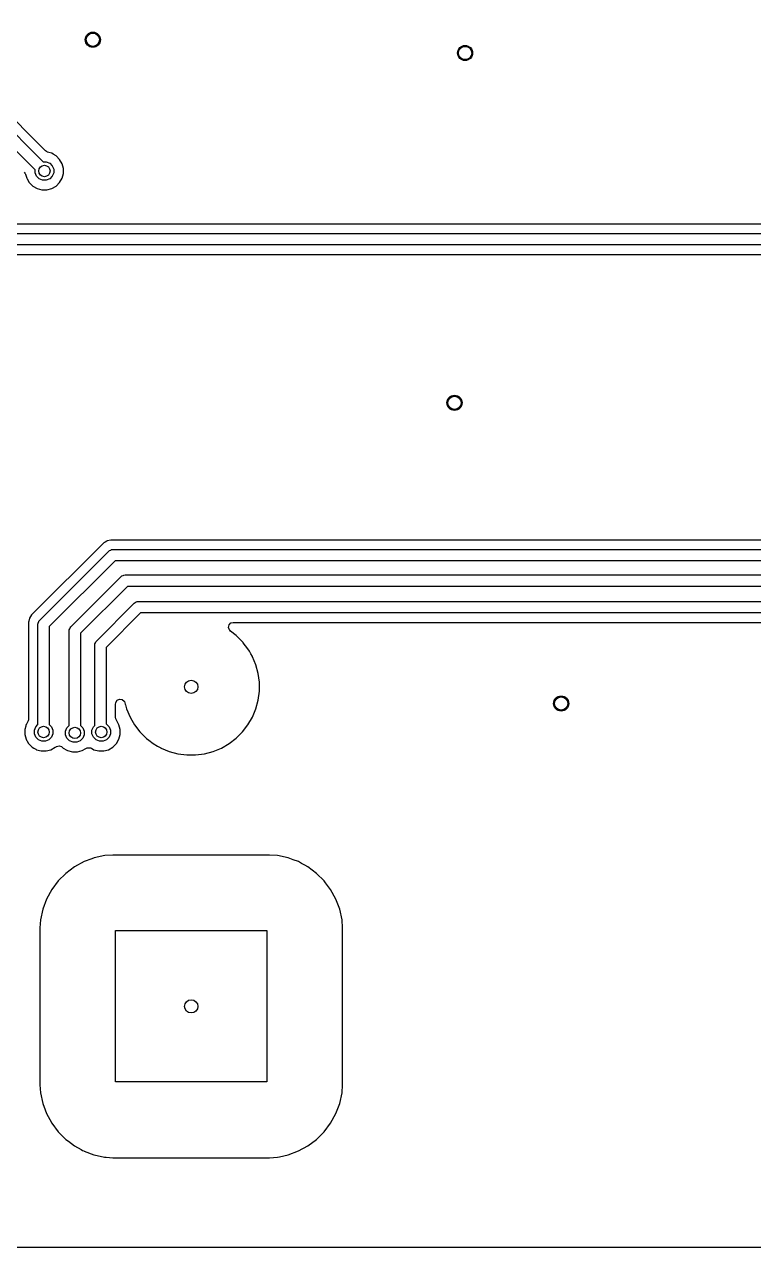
# Model space of a CAD drawing. Header units: inches. Extents: x 0.01 to 5.35, y 0.01 to 3.37.
# Drawn here: x 3.637 to 4.396, y 0.012 to 1.285 of the extents above; entities that cross this region are included whole.
import ezdxf

# ---------------------------------------------------------------- set-up
doc = ezdxf.new("R2010")
doc.units = ezdxf.units.IN
doc.header["$MEASUREMENT"] = 0
doc.layers.add('BLACK', color=250, linetype='CONTINUOUS')

msp = doc.modelspace()

# ---------------------------------------------------------------- linework, layer by layer
at = {"layer": 'BLACK', "linetype": 'CONTINUOUS'}
for p, q in [((3.4109, 1.3873), (3.6564, 1.1418)), ((3.6589, 1.1532), (3.4227, 1.3895)), ((3.6481, 1.1334), (3.4008, 1.3807)), ((3.6599, 1.1524), (3.6589, 1.1532)), ((3.6602, 1.1523), (3.6599, 1.1524)), ((3.661, 1.1518), (3.6602, 1.1523)), ((3.6622, 1.1513), (3.661, 1.1518)), ((3.6653, 1.1505), (3.6622, 1.1513)), ((3.6668, 1.1496), (3.6653, 1.1505)), ((3.6698, 1.1479), (3.6668, 1.1496)), ((3.6735, 1.1442), (3.6698, 1.1479)), ((3.6481, 1.1302), (3.6481, 1.1334)), ((3.6564, 1.1418), (3.6596, 1.1418)), ((3.6596, 1.1418), (3.6632, 1.1403)), ((3.6632, 1.1403), (3.6659, 1.1376)), ((3.6659, 1.1376), (3.6674, 1.134)), ((3.6674, 1.134), (3.6674, 1.1302)), ((3.6761, 1.1397), (3.6735, 1.1442)), ((3.6774, 1.1347), (3.6761, 1.1397)), ((3.6774, 1.1295), (3.6774, 1.1347)), ((3.6366, 1.1309), (3.6374, 1.1299)), ((3.6374, 1.1299), (3.6376, 1.1295)), ((3.6376, 1.1295), (3.638, 1.1288)), ((3.638, 1.1288), (3.6385, 1.1276)), ((3.6385, 1.1276), (3.6394, 1.1245)), ((3.6394, 1.1245), (3.6394, 1.1245)), ((3.6394, 1.1245), (3.6397, 1.1239)), ((3.6397, 1.1239), (3.6419, 1.12)), ((3.6419, 1.12), (3.6456, 1.1164)), ((3.6495, 1.1267), (3.6481, 1.1302)), ((3.6522, 1.1239), (3.6495, 1.1267)), ((3.6558, 1.1225), (3.6522, 1.1239)), ((3.6596, 1.1225), (3.6558, 1.1225)), ((3.6632, 1.1239), (3.6596, 1.1225)), ((3.6659, 1.1267), (3.6632, 1.1239)), ((3.6674, 1.1302), (3.6659, 1.1267)), ((3.6698, 1.1164), (3.6735, 1.12)), ((3.6735, 1.12), (3.6761, 1.1245)), ((3.6761, 1.1245), (3.6774, 1.1295)), ((3.6456, 1.1164), (3.6501, 1.1138)), ((3.6501, 1.1138), (3.6551, 1.1124)), ((3.6551, 1.1124), (3.6551, 1.1124)), ((3.6551, 1.1124), (3.6603, 1.1124)), ((3.6603, 1.1124), (3.6653, 1.1138)), ((3.6603, 1.1124), (3.6603, 1.1124)), ((3.6653, 1.1138), (3.6698, 1.1164)), ((4.9408, 1.0768), (3.4328, 1.0768)), ((3.4265, 1.067), (4.9473, 1.067)), ((4.9497, 1.0552), (3.4265, 1.0552)), ((3.4328, 1.0453), (4.9518, 1.0453)), ((3.7191, 0.7449), (3.6443, 0.6702)), ((3.7195, 0.7452), (3.7191, 0.7449)), ((3.7191, 0.7449), (3.7191, 0.7449)), ((3.7191, 0.7449), (3.7191, 0.7449)), ((3.7191, 0.7449), (3.7191, 0.7449)), ((3.7209, 0.746), (3.7195, 0.7452)), ((3.7195, 0.7452), (3.7195, 0.7452)), ((3.7227, 0.747), (3.7209, 0.746)), ((3.7209, 0.746), (3.7209, 0.746)), ((3.723, 0.7471), (3.7227, 0.747)), ((3.7267, 0.7481), (3.723, 0.7471)), ((3.7309, 0.7481), (3.7267, 0.7481)), ((3.7276, 0.7381), (3.7288, 0.7382)), ((3.7288, 0.7382), (5.0436, 0.7382)), ((3.7312, 0.7481), (3.7309, 0.7481)), ((5.037, 0.7481), (3.7312, 0.7481)), ((3.7312, 0.7481), (3.7312, 0.7481)), ((3.7312, 0.7481), (3.7312, 0.7481)), ((3.6528, 0.6646), (3.7246, 0.7365)), ((3.7312, 0.7264), (3.6628, 0.658)), ((3.7246, 0.7365), (3.7255, 0.7372)), ((3.7255, 0.7372), (3.7267, 0.7377)), ((3.7267, 0.7377), (3.7276, 0.7381)), ((5.046, 0.7264), (3.7312, 0.7264)), ((3.6852, 0.6577), (3.7374, 0.7099)), ((3.7374, 0.7099), (3.7383, 0.7107)), ((3.7383, 0.7107), (3.7397, 0.7112)), ((3.7397, 0.7112), (3.7404, 0.7115)), ((3.7404, 0.7115), (3.7416, 0.7117)), ((3.7416, 0.7117), (5.128, 0.7117)), ((3.744, 0.6998), (3.6953, 0.6511)), ((5.1304, 0.6998), (3.744, 0.6998)), ((3.7118, 0.643), (3.7512, 0.6824)), ((3.7512, 0.6824), (3.7521, 0.6831)), ((3.7521, 0.6831), (3.7533, 0.6836)), ((3.7533, 0.6836), (3.7542, 0.684)), ((3.7542, 0.684), (3.7554, 0.6841)), ((3.7554, 0.6841), (5.2054, 0.6841)), ((3.6414, 0.6635), (3.6412, 0.6625)), ((3.6412, 0.6625), (3.6412, 0.6625)), ((3.6412, 0.6625), (3.6412, 0.5623)), ((3.6422, 0.6666), (3.6414, 0.6635)), ((3.6443, 0.6702), (3.6422, 0.6666)), ((3.6443, 0.6702), (3.6443, 0.6702)), ((3.6443, 0.6702), (3.6443, 0.6702)), ((3.6511, 0.6616), (3.6518, 0.6632)), ((3.6518, 0.6632), (3.652, 0.6638)), ((3.652, 0.6638), (3.6528, 0.6646)), ((3.7578, 0.6723), (3.7219, 0.6364)), ((5.2079, 0.6723), (3.7578, 0.6723)), ((3.8519, 0.6618), (3.852, 0.6619)), ((3.852, 0.6619), (3.8543, 0.6624)), ((3.8543, 0.6624), (4.5262, 0.6624)), ((3.651, 0.6605), (3.6511, 0.6616)), ((3.651, 0.556), (3.651, 0.6605)), ((3.6628, 0.658), (3.6628, 0.556)), ((3.6835, 0.6536), (3.6836, 0.6547)), ((3.6835, 0.5551), (3.6835, 0.6536)), ((3.6836, 0.6547), (3.684, 0.6557)), ((3.684, 0.6557), (3.6845, 0.6568)), ((3.6845, 0.6568), (3.6852, 0.6577)), ((3.6953, 0.6511), (3.6953, 0.5551)), ((3.8493, 0.6572), (3.8499, 0.6599)), ((3.8502, 0.6546), (3.8493, 0.6572)), ((3.8499, 0.6599), (3.8518, 0.6618)), ((3.8505, 0.6542), (3.8502, 0.6546)), ((3.8514, 0.6532), (3.8505, 0.6542)), ((3.8573, 0.6487), (3.8514, 0.6532)), ((3.8518, 0.6618), (3.8519, 0.6618)), ((3.7101, 0.6388), (3.7102, 0.64)), ((3.7101, 0.5551), (3.7101, 0.6388)), ((3.7102, 0.64), (3.7107, 0.6411)), ((3.7107, 0.6411), (3.7111, 0.6421)), ((3.7111, 0.6421), (3.7118, 0.643)), ((3.8639, 0.6422), (3.8573, 0.6487)), ((3.8573, 0.6487), (3.8573, 0.6487)), ((3.8573, 0.6487), (3.8573, 0.6487)), ((3.8573, 0.6487), (3.8573, 0.6487)), ((3.8644, 0.6415), (3.8639, 0.6422)), ((3.8639, 0.6422), (3.8639, 0.6422)), ((3.8647, 0.6411), (3.8644, 0.6415)), ((3.8695, 0.6348), (3.8647, 0.6411)), ((3.8647, 0.6411), (3.8647, 0.6411)), ((3.7219, 0.6364), (3.7219, 0.5567)), ((3.871, 0.6323), (3.8695, 0.6348)), ((3.8695, 0.6348), (3.8695, 0.6348)), ((3.8726, 0.6296), (3.871, 0.6323)), ((3.8741, 0.6269), (3.8726, 0.6296)), ((3.8741, 0.6268), (3.8741, 0.6269)), ((3.8742, 0.6267), (3.8741, 0.6268)), ((3.8777, 0.6181), (3.8742, 0.6267)), ((3.8742, 0.6267), (3.8742, 0.6267)), ((3.8801, 0.6092), (3.8777, 0.6181)), ((3.8814, 0.6), (3.8801, 0.6092)), ((3.8814, 0.5907), (3.8814, 0.6)), ((3.8801, 0.5815), (3.8814, 0.5907)), ((3.7318, 0.5774), (3.7319, 0.5788)), ((3.7318, 0.5638), (3.7318, 0.5774)), ((3.7319, 0.5788), (3.732, 0.5789)), ((3.732, 0.579), (3.7335, 0.5814)), ((3.732, 0.5789), (3.732, 0.579)), ((3.7335, 0.5814), (3.736, 0.5825)), ((3.736, 0.5825), (3.7387, 0.5821)), ((3.7387, 0.5821), (3.7408, 0.5803)), ((3.7408, 0.5803), (3.7408, 0.5803)), ((3.7408, 0.5803), (3.7409, 0.5802)), ((3.7409, 0.5802), (3.7415, 0.5788)), ((3.7415, 0.5788), (3.7419, 0.5774)), ((3.7419, 0.5774), (3.7421, 0.5766)), ((3.7421, 0.5766), (3.7432, 0.5725)), ((3.8777, 0.5725), (3.8801, 0.5815)), ((3.641, 0.5611), (3.6407, 0.5599)), ((3.6412, 0.5623), (3.641, 0.5611)), ((3.7321, 0.562), (3.7318, 0.5638)), ((3.7327, 0.5605), (3.7321, 0.562)), ((3.7329, 0.5601), (3.7327, 0.5605)), ((3.733, 0.56), (3.7329, 0.5601)), ((3.7432, 0.5725), (3.7432, 0.5725)), ((3.7432, 0.5725), (3.7432, 0.5725)), ((3.7432, 0.5725), (3.7468, 0.5639)), ((3.7468, 0.5639), (3.7468, 0.5639)), ((3.7468, 0.5639), (3.7487, 0.5605)), ((3.7487, 0.5605), (3.7514, 0.5558)), ((3.8695, 0.5558), (3.8742, 0.5639)), ((3.8742, 0.5639), (3.8777, 0.5725)), ((3.6382, 0.5544), (3.6372, 0.5509)), ((3.6372, 0.5509), (3.6372, 0.5457)), ((3.6385, 0.5558), (3.6382, 0.5544)), ((3.6386, 0.5559), (3.6385, 0.5558)), ((3.6402, 0.5587), (3.6386, 0.5559)), ((3.6407, 0.5599), (3.6402, 0.5587)), ((3.6473, 0.5502), (3.6487, 0.5537)), ((3.6473, 0.5463), (3.6473, 0.5502)), ((3.6487, 0.5537), (3.651, 0.556)), ((3.6628, 0.556), (3.6651, 0.5537)), ((3.6651, 0.5537), (3.6666, 0.5502)), ((3.6666, 0.5502), (3.6666, 0.5463)), ((3.6797, 0.5493), (3.6812, 0.5528)), ((3.6797, 0.5454), (3.6797, 0.5493)), ((3.6812, 0.5528), (3.6835, 0.5551)), ((3.6953, 0.5551), (3.6976, 0.5528)), ((3.6976, 0.5528), (3.699, 0.5493)), ((3.699, 0.5493), (3.699, 0.5454)), ((3.7072, 0.5502), (3.7087, 0.5538)), ((3.7072, 0.5464), (3.7072, 0.5502)), ((3.7087, 0.5538), (3.7101, 0.5551)), ((3.7219, 0.5567), (3.7224, 0.5565)), ((3.7224, 0.5565), (3.7251, 0.5538)), ((3.7251, 0.5538), (3.7266, 0.5502)), ((3.7266, 0.5502), (3.7266, 0.5464)), ((3.733, 0.5598), (3.733, 0.56)), ((3.7353, 0.5559), (3.733, 0.5598)), ((3.7366, 0.5509), (3.7353, 0.5559)), ((3.7366, 0.5457), (3.7366, 0.5509)), ((3.7514, 0.5558), (3.7514, 0.5558)), ((3.7514, 0.5558), (3.7514, 0.5558)), ((3.7514, 0.5558), (3.7515, 0.5558)), ((3.7515, 0.5558), (3.7571, 0.5485)), ((3.7571, 0.5485), (3.7571, 0.5485)), ((3.7571, 0.5485), (3.7571, 0.5485)), ((3.7571, 0.5485), (3.7571, 0.5485)), ((3.7571, 0.5485), (3.7636, 0.5419)), ((3.8573, 0.5419), (3.8639, 0.5485)), ((3.8639, 0.5485), (3.8695, 0.5558)), ((3.6372, 0.5457), (3.6379, 0.5432)), ((3.6379, 0.5432), (3.6386, 0.5407)), ((3.6386, 0.5407), (3.6391, 0.5398)), ((3.6391, 0.5398), (3.6394, 0.5393)), ((3.6394, 0.5393), (3.6412, 0.5362)), ((3.6412, 0.5362), (3.6448, 0.5325)), ((3.6487, 0.5428), (3.6473, 0.5463)), ((3.6515, 0.5401), (3.6487, 0.5428)), ((3.655, 0.5386), (3.6515, 0.5401)), ((3.6588, 0.5386), (3.655, 0.5386)), ((3.6624, 0.5401), (3.6588, 0.5386)), ((3.6651, 0.5428), (3.6624, 0.5401)), ((3.6666, 0.5463), (3.6651, 0.5428)), ((3.6812, 0.5419), (3.6797, 0.5454)), ((3.6839, 0.5392), (3.6812, 0.5419)), ((3.6875, 0.5377), (3.6839, 0.5392)), ((3.6913, 0.5377), (3.6875, 0.5377)), ((3.6948, 0.5392), (3.6913, 0.5377)), ((3.6976, 0.5419), (3.6948, 0.5392)), ((3.699, 0.5454), (3.6976, 0.5419)), ((3.7087, 0.5428), (3.7072, 0.5464)), ((3.7114, 0.5401), (3.7087, 0.5428)), ((3.715, 0.5386), (3.7114, 0.5401)), ((3.7188, 0.5386), (3.715, 0.5386)), ((3.7224, 0.5401), (3.7188, 0.5386)), ((3.7251, 0.5428), (3.7224, 0.5401)), ((3.7266, 0.5464), (3.7251, 0.5428)), ((3.729, 0.5325), (3.7327, 0.5362)), ((3.7327, 0.5362), (3.7353, 0.5407)), ((3.7353, 0.5407), (3.7366, 0.5457)), ((3.7636, 0.5419), (3.7636, 0.5419)), ((3.7636, 0.5419), (3.7636, 0.5419)), ((3.7636, 0.5419), (3.7636, 0.5419)), ((3.7636, 0.5419), (3.7639, 0.5417)), ((3.7639, 0.5417), (3.7665, 0.5397)), ((3.7665, 0.5397), (3.771, 0.5362)), ((3.771, 0.5362), (3.7754, 0.5337)), ((3.8419, 0.5316), (3.8499, 0.5362)), ((3.8499, 0.5362), (3.8573, 0.5419)), ((3.6448, 0.5325), (3.6448, 0.5325)), ((3.6448, 0.5325), (3.6448, 0.5325)), ((3.6448, 0.5325), (3.6467, 0.5314)), ((3.6467, 0.5314), (3.6487, 0.5303)), ((3.6487, 0.5303), (3.6493, 0.5299)), ((3.6493, 0.5299), (3.6493, 0.5299)), ((3.6493, 0.5299), (3.6543, 0.5286)), ((3.6543, 0.5286), (3.6543, 0.5286)), ((3.6543, 0.5286), (3.6595, 0.5286)), ((3.6595, 0.5286), (3.6645, 0.5299)), ((3.6595, 0.5286), (3.6595, 0.5286)), ((3.6645, 0.5299), (3.669, 0.5325)), ((3.669, 0.5325), (3.6692, 0.5326)), ((3.669, 0.5325), (3.669, 0.5325)), ((3.6692, 0.5326), (3.6698, 0.533)), ((3.6698, 0.533), (3.6704, 0.5333)), ((3.6704, 0.5333), (3.6731, 0.5339)), ((3.6731, 0.5339), (3.6732, 0.5339)), ((3.6732, 0.5339), (3.6754, 0.5332)), ((3.6754, 0.5332), (3.6757, 0.533)), ((3.6757, 0.533), (3.6765, 0.5323)), ((3.6765, 0.5323), (3.6773, 0.5316)), ((3.6773, 0.5316), (3.6812, 0.5293)), ((3.6812, 0.5293), (3.6818, 0.529)), ((3.6818, 0.529), (3.6818, 0.529)), ((3.6818, 0.529), (3.6868, 0.5276)), ((3.6868, 0.5276), (3.6868, 0.5276)), ((3.6868, 0.5276), (3.692, 0.5276)), ((3.692, 0.5276), (3.697, 0.529)), ((3.692, 0.5276), (3.692, 0.5276)), ((3.697, 0.529), (3.7009, 0.5313)), ((3.7009, 0.5313), (3.7022, 0.5318)), ((3.7022, 0.5318), (3.7029, 0.5319)), ((3.7029, 0.5319), (3.7055, 0.5319)), ((3.7055, 0.5319), (3.7057, 0.5318)), ((3.7057, 0.5318), (3.7059, 0.5318)), ((3.7059, 0.5318), (3.7069, 0.5313)), ((3.7069, 0.5313), (3.7079, 0.5307)), ((3.7079, 0.5307), (3.7093, 0.5299)), ((3.7093, 0.5299), (3.7143, 0.5286)), ((3.7143, 0.5286), (3.7143, 0.5286)), ((3.7143, 0.5286), (3.7195, 0.5286)), ((3.7195, 0.5286), (3.7245, 0.5299)), ((3.7195, 0.5286), (3.7195, 0.5286)), ((3.7245, 0.5299), (3.729, 0.5325)), ((3.7754, 0.5337), (3.7754, 0.5337)), ((3.7754, 0.5337), (3.7789, 0.5317)), ((3.7789, 0.5317), (3.779, 0.5316)), ((3.779, 0.5316), (3.779, 0.5316)), ((3.779, 0.5316), (3.7791, 0.5316)), ((3.7791, 0.5316), (3.7876, 0.528)), ((3.7876, 0.528), (3.7966, 0.5256)), ((3.7966, 0.5256), (3.8058, 0.5244)), ((3.8058, 0.5244), (3.8058, 0.5244)), ((3.8058, 0.5244), (3.8151, 0.5244)), ((3.8151, 0.5244), (3.8243, 0.5256)), ((3.8151, 0.5244), (3.8151, 0.5244)), ((3.8243, 0.5256), (3.8333, 0.528)), ((3.8333, 0.528), (3.8419, 0.5316)), ((3.7289, 0.4203), (3.7205, 0.4197)), ((3.892, 0.4203), (3.7289, 0.4203)), ((3.7289, 0.4203), (3.7289, 0.4203)), ((3.7289, 0.4203), (3.7289, 0.4203)), ((3.9004, 0.4197), (3.892, 0.4203)), ((3.892, 0.4203), (3.892, 0.4203)), ((3.892, 0.4203), (3.892, 0.4203)), ((3.689, 0.408), (3.68, 0.4012)), ((3.6989, 0.4134), (3.689, 0.408)), ((3.689, 0.408), (3.689, 0.408)), ((3.7069, 0.4164), (3.6989, 0.4134)), ((3.6989, 0.4134), (3.6989, 0.4134)), ((3.7095, 0.4173), (3.7069, 0.4164)), ((3.7205, 0.4197), (3.7095, 0.4173)), ((3.7095, 0.4173), (3.7095, 0.4173)), ((3.7095, 0.4173), (3.7095, 0.4173)), ((3.9115, 0.4173), (3.9004, 0.4197)), ((3.9166, 0.4154), (3.9115, 0.4173)), ((3.9115, 0.4173), (3.9115, 0.4173)), ((3.9167, 0.4154), (3.9166, 0.4154)), ((3.9166, 0.4154), (3.9166, 0.4154)), ((3.922, 0.4134), (3.9167, 0.4154)), ((3.9253, 0.4116), (3.922, 0.4134)), ((3.922, 0.4134), (3.922, 0.4134)), ((3.9287, 0.4097), (3.9253, 0.4116)), ((3.9253, 0.4116), (3.9253, 0.4116)), ((3.9319, 0.408), (3.9287, 0.4097)), ((3.9409, 0.4012), (3.9319, 0.408)), ((3.9319, 0.408), (3.9319, 0.408)), ((3.9319, 0.408), (3.9319, 0.408)), ((3.9319, 0.408), (3.9319, 0.408)), ((3.68, 0.4012), (3.6721, 0.3933)), ((3.68, 0.4012), (3.68, 0.4012)), ((3.9409, 0.4012), (3.9409, 0.4012)), ((3.9489, 0.3933), (3.9409, 0.4012)), ((3.6653, 0.3843), (3.6599, 0.3744)), ((3.6721, 0.3933), (3.6653, 0.3843)), ((3.6653, 0.3843), (3.6653, 0.3843)), ((3.6721, 0.3933), (3.6721, 0.3933)), ((3.9504, 0.3913), (3.9489, 0.3933)), ((3.9489, 0.3933), (3.9489, 0.3933)), ((3.9489, 0.3933), (3.9489, 0.3933)), ((3.9556, 0.3843), (3.9504, 0.3913)), ((3.9504, 0.3913), (3.9504, 0.3913)), ((3.961, 0.3744), (3.9556, 0.3843)), ((3.9556, 0.3843), (3.9556, 0.3843)), ((3.6599, 0.3744), (3.656, 0.3638)), ((3.6599, 0.3744), (3.6599, 0.3744)), ((3.965, 0.3638), (3.961, 0.3744)), ((3.961, 0.3744), (3.961, 0.3744)), ((3.656, 0.3638), (3.6536, 0.3528)), ((3.9674, 0.3528), (3.965, 0.3638)), ((3.965, 0.3638), (3.965, 0.3638)), ((3.965, 0.3638), (3.965, 0.3638)), ((3.6536, 0.3528), (3.653, 0.3444)), ((3.653, 0.3444), (3.653, 0.1813)), ((3.968, 0.3444), (3.9674, 0.3528)), ((3.9674, 0.3528), (3.9674, 0.3528)), ((3.968, 0.1813), (3.968, 0.3444)), ((3.968, 0.3444), (3.968, 0.3444)), ((3.7317, 0.1841), (3.7317, 0.3416)), ((3.7317, 0.3416), (3.8892, 0.3416)), ((3.8892, 0.3416), (3.8892, 0.1841)), ((3.653, 0.1813), (3.6536, 0.1729)), ((3.8892, 0.1841), (3.7317, 0.1841)), ((3.9674, 0.1729), (3.968, 0.1813)), ((3.6536, 0.1729), (3.656, 0.1618)), ((3.965, 0.1618), (3.9674, 0.1729)), ((3.9674, 0.1729), (3.9674, 0.1729)), ((3.9674, 0.1729), (3.9674, 0.1729)), ((3.656, 0.1618), (3.656, 0.1618)), ((3.656, 0.1618), (3.6584, 0.1553)), ((3.6584, 0.1553), (3.6599, 0.1513)), ((3.961, 0.1513), (3.965, 0.1618)), ((3.965, 0.1618), (3.965, 0.1618)), ((3.6599, 0.1513), (3.6599, 0.1513)), ((3.6599, 0.1513), (3.6632, 0.1452)), ((3.6632, 0.1452), (3.6653, 0.1414)), ((3.6653, 0.1414), (3.6653, 0.1414)), ((3.6653, 0.1414), (3.6653, 0.1414)), ((3.6653, 0.1414), (3.6721, 0.1324)), ((3.9489, 0.1324), (3.9556, 0.1414)), ((3.9556, 0.1414), (3.961, 0.1513)), ((3.6721, 0.1324), (3.6721, 0.1324)), ((3.6721, 0.1324), (3.68, 0.1244)), ((3.9409, 0.1244), (3.9489, 0.1324)), ((3.68, 0.1244), (3.68, 0.1244)), ((3.68, 0.1244), (3.6827, 0.1225)), ((3.6827, 0.1225), (3.689, 0.1177)), ((3.689, 0.1177), (3.689, 0.1177)), ((3.689, 0.1177), (3.696, 0.1139)), ((3.922, 0.1123), (3.9319, 0.1177)), ((3.9319, 0.1177), (3.9409, 0.1244)), ((3.696, 0.1139), (3.6972, 0.1127)), ((3.6972, 0.1127), (3.6987, 0.1123)), ((3.6987, 0.1123), (3.6992, 0.1122)), ((3.6992, 0.1122), (3.7092, 0.1084)), ((3.7092, 0.1084), (3.7093, 0.1084)), ((3.7093, 0.1084), (3.7094, 0.1083)), ((3.7094, 0.1083), (3.7095, 0.1083)), ((3.7095, 0.1083), (3.7096, 0.1083)), ((3.7096, 0.1083), (3.7204, 0.106)), ((3.7204, 0.106), (3.7205, 0.1059)), ((3.7205, 0.1059), (3.7206, 0.1059)), ((3.7206, 0.1059), (3.7207, 0.1059)), ((3.7207, 0.1059), (3.7221, 0.1058)), ((3.7221, 0.1058), (3.7289, 0.1053)), ((3.7289, 0.1053), (3.892, 0.1053)), ((3.892, 0.1053), (3.9004, 0.1059)), ((3.9004, 0.1059), (3.9022, 0.1063)), ((3.9022, 0.1063), (3.9115, 0.1083)), ((3.9115, 0.1083), (3.922, 0.1123)), ((3.9115, 0.1083), (3.9115, 0.1083)), ((3.9115, 0.1083), (3.9115, 0.1083)), ((5.3431, 0.0118), (1.2934, 0.0118))]:
    msp.add_line(p, q, dxfattribs=at)
at = {"layer": 'BLACK'}
for centre, radius in [((3.7081, 1.2687), 0.00787), ((4.0955, 1.2549), 0.00787), ((3.6577, 1.1321), 0.00591), ((4.0845, 0.8909), 0.00787), ((3.8105, 0.5953), 0.00689), ((3.8105, 0.5953), 0.00689), ((4.1955, 0.5779), 0.00787), ((3.6569, 0.5483), 0.00591), ((3.6894, 0.5473), 0.00591), ((3.7169, 0.5483), 0.00591), ((3.8105, 0.2628), 0.00689)]:
    msp.add_circle(centre, radius, dxfattribs=at)
at = {"layer": 'WHITE'}
for centre, radius in [((3.7081, 1.2687), 0.00689), ((4.0955, 1.2549), 0.00689), ((3.6577, 1.1321), 0.00591), ((4.0845, 0.8909), 0.00689), ((4.1955, 0.5779), 0.00689), ((3.6569, 0.5483), 0.00591), ((3.6894, 0.5473), 0.00591), ((3.7169, 0.5483), 0.00591), ((3.8105, 0.2628), 0.00689)]:
    msp.add_circle(centre, radius, dxfattribs=at)

doc.saveas('drawing.dxf')
